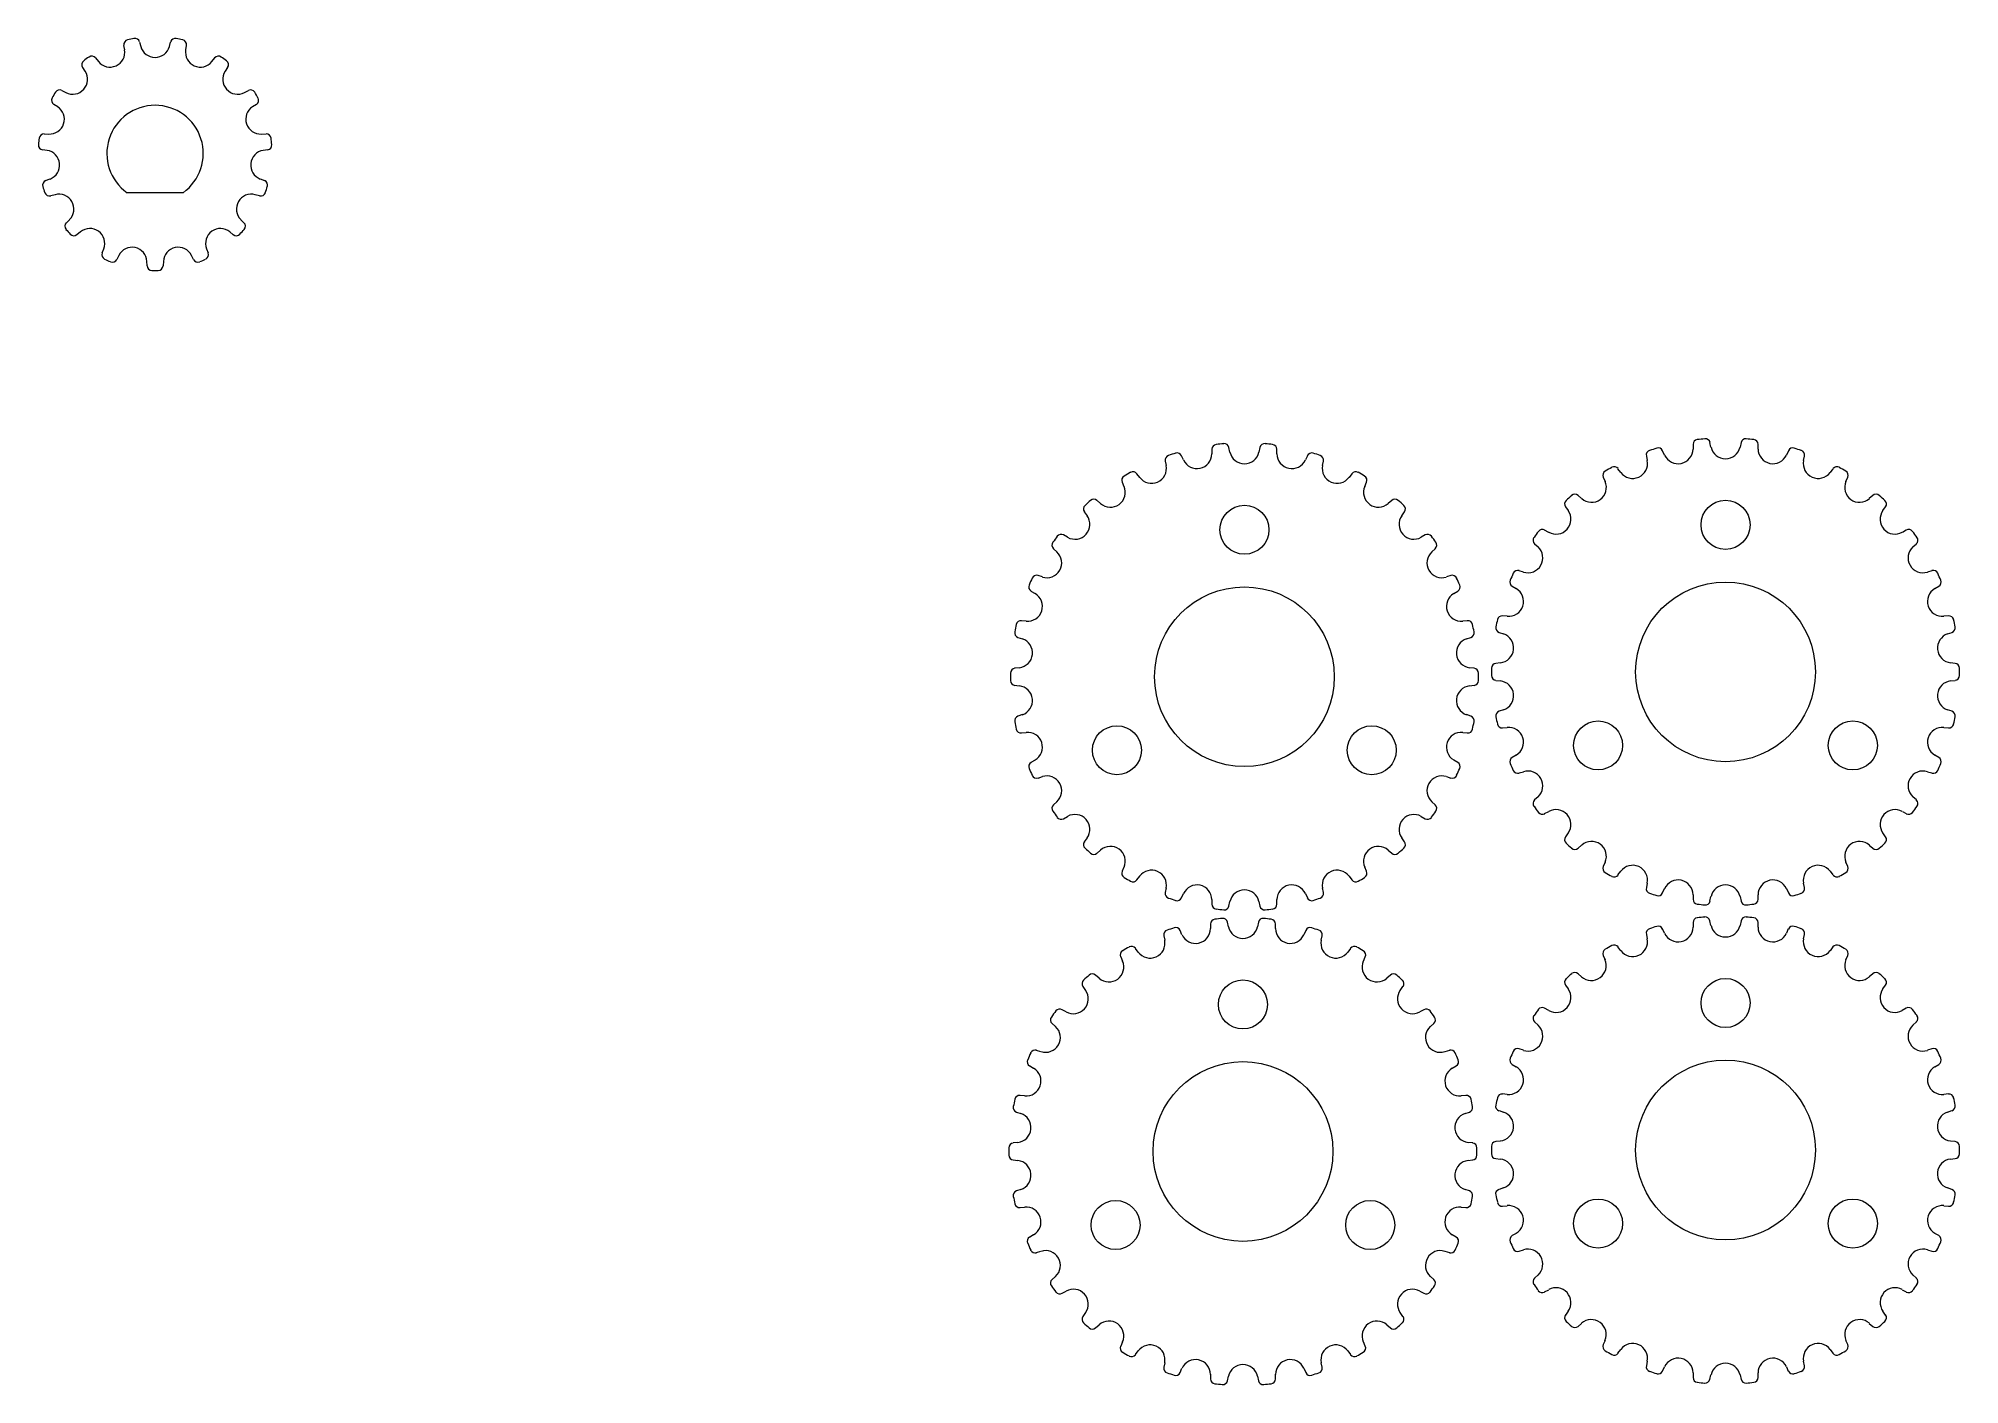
# Model space of a CAD drawing. Header units: millimetres. Extents: x -74 to 44, y -14 to 68.
import ezdxf

# ---------------------------------------------------------------- set-up
doc = ezdxf.new("R2010")
doc.units = ezdxf.units.MM

msp = doc.modelspace()

# ---------------------------------------------------------------- linework, layer by layer
at = {"color": 7, "linetype": 'Continuous', "lineweight": 15}
for p, q in [((-68.43, 67.44), (-68.48, 67.71)), ((-67.52, 67.91), (-67.45, 67.65)), ((-65.69, 67.65), (-65.62, 67.91)), ((-64.66, 67.71), (-64.7, 67.44)), ((-70.85, 66.13), (-71, 66.36)), ((-70.21, 66.94), (-70.04, 66.72)), ((-63.09, 66.72), (-62.92, 66.94)), ((-62.13, 66.36), (-62.28, 66.13)), ((-72.27, 64.95), (-72.03, 64.82)), ((-61.1, 64.82), (-60.86, 64.95)), ((-72.53, 63.95), (-72.76, 64.1)), ((-60.37, 64.1), (-60.6, 63.95)), ((-73.18, 61.28), (-73.45, 61.32)), ((-73.35, 62.29), (-73.08, 62.28)), ((-60.06, 62.28), (-59.78, 62.29)), ((-59.68, 61.32), (-59.95, 61.28)), ((-73.26, 59.43), (-73, 59.53)), ((-60.13, 59.53), (-59.88, 59.43)), ((-72.69, 58.57), (-72.95, 58.5)), ((-64.85, 58.69), (-68.28, 58.69)), ((-60.18, 58.5), (-60.45, 58.57)), ((-72, 56.85), (-71.81, 57.04)), ((-61.33, 57.04), (-61.13, 56.85)), ((-71.13, 56.3), (-71.35, 56.12)), ((-69.81, 55.01), (-69.71, 55.26)), ((-63.42, 55.26), (-63.32, 55.01)), ((-61.79, 56.12), (-62, 56.3)), ((-68.79, 54.85), (-68.92, 54.61)), ((-67.06, 54.21), (-67.07, 54.49)), ((-66.06, 54.49), (-66.08, 54.21)), ((-64.22, 54.61), (-64.34, 54.85)), ((-3.64, 42.33), (-3.76, 42.59)), ((-1.9, 42.98), (-1.9, 42.7)), ((-0.8, 42.81), (-0.86, 43.09)), ((1.04, 43.09), (0.98, 42.81)), ((2.08, 42.7), (2.08, 42.98)), ((3.94, 42.59), (3.82, 42.33)), ((24.69, 42.57), (24.74, 42.29)), ((25.8, 42.63), (25.68, 42.89)), ((27.54, 43.28), (27.54, 43)), ((28.64, 43.12), (28.58, 43.39)), ((30.48, 43.39), (30.42, 43.12)), ((31.52, 43), (31.52, 43.28)), ((33.38, 42.89), (33.26, 42.63)), ((34.31, 42.29), (34.37, 42.57)), ((-6.32, 41.26), (-6.49, 41.49)), ((-4.75, 42.26), (-4.7, 41.99)), ((4.87, 41.99), (4.93, 42.26)), ((6.66, 41.49), (6.5, 41.26)), ((22.05, 41.27), (22.16, 41.01)), ((23.12, 41.57), (22.95, 41.79)), ((36.1, 41.79), (35.94, 41.57)), ((36.9, 41.01), (37.01, 41.27)), ((-7.39, 40.97), (-7.28, 40.71)), ((7.46, 40.71), (7.57, 40.97)), ((20.72, 39.97), (20.51, 40.16)), ((38.55, 40.16), (38.33, 39.97)), ((-9.71, 39.15), (-9.54, 38.92)), ((-8.72, 39.67), (-8.93, 39.85)), ((9.11, 39.85), (8.89, 39.67)), ((9.72, 38.92), (9.88, 39.15)), ((19.73, 39.46), (19.9, 39.23)), ((39.16, 39.23), (39.32, 39.46)), ((-10.73, 37.6), (-10.98, 37.74)), ((11.15, 37.74), (10.91, 37.6)), ((18.71, 37.9), (18.46, 38.04)), ((40.59, 38.04), (40.35, 37.9)), ((-11.59, 36.9), (-11.38, 36.71)), ((11.56, 36.71), (11.77, 36.9)), ((17.85, 37.2), (18.06, 37.01)), ((41, 37.01), (41.21, 37.2)), ((17.17, 35.47), (16.9, 35.55)), ((42.16, 35.55), (41.89, 35.47)), ((-12.97, 34.3), (-12.72, 34.15)), ((-12.27, 35.17), (-12.54, 35.25)), ((12.72, 35.25), (12.45, 35.17)), ((12.9, 34.15), (13.14, 34.3)), ((16.48, 34.6), (16.72, 34.46)), ((42.34, 34.46), (42.58, 34.6)), ((-13.27, 32.46), (-13.55, 32.49)), ((13.73, 32.49), (13.45, 32.46)), ((15.67, 31.77), (15.94, 31.68)), ((16.17, 32.77), (15.89, 32.79)), ((43.17, 32.79), (42.89, 32.77)), ((43.12, 31.68), (43.39, 31.77)), ((-13.77, 31.47), (-13.5, 31.38)), ((13.68, 31.38), (13.95, 31.47)), ((-13.69, 29.61), (-13.97, 29.58)), ((14.14, 29.58), (13.86, 29.61)), ((15.75, 29.91), (15.47, 29.88)), ((43.58, 29.88), (43.3, 29.91)), ((-13.97, 28.54), (-13.69, 28.5)), ((13.86, 28.5), (14.14, 28.54)), ((15.47, 28.84), (15.75, 28.81)), ((43.3, 28.81), (43.58, 28.84)), ((-13.5, 26.74), (-13.77, 26.65)), ((13.95, 26.65), (13.68, 26.74)), ((15.94, 27.04), (15.67, 26.95)), ((15.89, 25.93), (16.17, 25.95)), ((42.89, 25.95), (43.17, 25.93)), ((43.39, 26.95), (43.12, 27.04)), ((-13.55, 25.62), (-13.27, 25.65)), ((13.45, 25.65), (13.73, 25.62)), ((-12.72, 23.96), (-12.97, 23.82)), ((13.14, 23.82), (12.9, 23.96)), ((16.72, 24.26), (16.48, 24.12)), ((42.58, 24.12), (42.34, 24.26)), ((-12.54, 22.86), (-12.27, 22.95)), ((12.45, 22.95), (12.72, 22.86)), ((16.9, 23.17), (17.17, 23.25)), ((41.89, 23.25), (42.16, 23.17)), ((-11.38, 21.41), (-11.59, 21.22)), ((11.77, 21.22), (11.56, 21.41)), ((18.06, 21.71), (17.85, 21.52)), ((41.21, 21.52), (41, 21.71)), ((-10.98, 20.37), (-10.73, 20.51)), ((10.91, 20.51), (11.15, 20.37)), ((18.46, 20.68), (18.71, 20.82)), ((40.35, 20.82), (40.59, 20.68)), ((-9.54, 19.19), (-9.71, 18.96)), ((9.88, 18.96), (9.72, 19.19)), ((19.9, 19.5), (19.73, 19.26)), ((39.32, 19.26), (39.16, 19.5)), ((-8.93, 18.26), (-8.72, 18.45)), ((8.89, 18.45), (9.11, 18.26)), ((20.51, 18.56), (20.72, 18.75)), ((22.16, 17.71), (22.05, 17.45)), ((37.01, 17.45), (36.9, 17.71)), ((38.33, 18.75), (38.55, 18.56)), ((-7.28, 17.41), (-7.39, 17.15)), ((-6.49, 16.62), (-6.32, 16.85)), ((6.5, 16.85), (6.66, 16.62)), ((7.57, 17.15), (7.46, 17.41)), ((22.95, 16.93), (23.12, 17.15)), ((35.94, 17.15), (36.1, 16.93)), ((-4.7, 16.13), (-4.75, 15.85)), ((-3.76, 15.53), (-3.64, 15.79)), ((-1.9, 15.42), (-1.9, 15.13)), ((-0.86, 15.02), (-0.8, 15.3)), ((0.98, 15.3), (1.04, 15.02)), ((2.08, 15.13), (2.08, 15.42)), ((3.82, 15.79), (3.94, 15.53)), ((4.93, 15.85), (4.87, 16.13)), ((24.74, 16.43), (24.69, 16.15)), ((25.68, 15.83), (25.8, 16.09)), ((27.54, 15.72), (27.54, 15.44)), ((28.58, 15.33), (28.64, 15.6)), ((30.42, 15.6), (30.48, 15.33)), ((31.52, 15.44), (31.52, 15.72)), ((33.26, 16.09), (33.38, 15.83)), ((34.37, 16.15), (34.31, 16.43)), ((28.64, 13.84), (28.58, 14.12)), ((30.48, 14.12), (30.42, 13.84)), ((-4.84, 13.21), (-4.78, 12.93)), ((-3.73, 13.27), (-3.85, 13.53)), ((-1.99, 13.92), (-1.99, 13.64)), ((-0.89, 13.76), (-0.95, 14.03)), ((0.95, 14.03), (0.89, 13.76)), ((1.99, 13.64), (1.99, 13.92)), ((3.85, 13.53), (3.73, 13.27)), ((4.78, 12.93), (4.84, 13.21)), ((24.69, 13.29), (24.74, 13.02)), ((25.8, 13.36), (25.68, 13.62)), ((27.54, 14.01), (27.54, 13.73)), ((31.52, 13.73), (31.52, 14.01)), ((33.37, 13.62), (33.26, 13.36)), ((34.31, 13.02), (34.37, 13.29)), ((-7.48, 11.91), (-7.37, 11.65)), ((-6.41, 12.21), (-6.58, 12.43)), ((6.58, 12.43), (6.41, 12.21)), ((7.37, 11.65), (7.48, 11.91)), ((22.05, 12), (22.16, 11.74)), ((23.12, 12.29), (22.95, 12.52)), ((36.1, 12.52), (35.93, 12.29)), ((36.89, 11.74), (37.01, 12)), ((-8.8, 10.61), (-9.02, 10.8)), ((9.02, 10.8), (8.8, 10.61)), ((20.72, 10.69), (20.51, 10.88)), ((38.54, 10.88), (38.33, 10.69)), ((-9.79, 10.1), (-9.63, 9.86)), ((9.63, 9.86), (9.79, 10.1)), ((19.73, 10.18), (19.9, 9.95)), ((39.16, 9.95), (39.32, 10.18)), ((-10.82, 8.54), (-11.06, 8.68)), ((11.06, 8.68), (10.82, 8.54)), ((18.71, 8.63), (18.46, 8.77)), ((40.59, 8.77), (40.34, 8.63)), ((-11.68, 7.84), (-11.47, 7.65)), ((11.47, 7.65), (11.68, 7.84)), ((17.85, 7.93), (18.06, 7.73)), ((41, 7.73), (41.21, 7.93)), ((-12.36, 6.11), (-12.63, 6.19)), ((12.63, 6.19), (12.36, 6.11)), ((17.17, 6.2), (16.9, 6.28)), ((42.16, 6.28), (41.88, 6.2)), ((-13.05, 5.24), (-12.81, 5.1)), ((12.81, 5.1), (13.05, 5.24)), ((16.47, 5.33), (16.72, 5.18)), ((42.34, 5.18), (42.58, 5.33)), ((-13.86, 2.41), (-13.59, 2.32)), ((-13.36, 3.41), (-13.64, 3.43)), ((13.64, 3.43), (13.36, 3.41)), ((13.59, 2.32), (13.86, 2.41)), ((15.67, 2.5), (15.94, 2.41)), ((16.17, 3.49), (15.89, 3.52)), ((43.17, 3.52), (42.88, 3.49)), ((43.11, 2.41), (43.38, 2.5)), ((-13.77, 0.55), (-14.06, 0.52)), ((14.06, 0.52), (13.77, 0.55)), ((15.75, 0.64), (15.47, 0.61)), ((43.58, 0.61), (43.3, 0.64)), ((-14.06, -0.52), (-13.77, -0.55)), ((13.77, -0.55), (14.06, -0.52)), ((15.47, -0.43), (15.75, -0.47)), ((43.3, -0.47), (43.58, -0.43)), ((-13.59, -2.32), (-13.86, -2.41)), ((13.86, -2.41), (13.59, -2.32)), ((15.94, -2.23), (15.67, -2.32)), ((43.38, -2.32), (43.11, -2.23)), ((-13.64, -3.43), (-13.36, -3.41)), ((13.36, -3.41), (13.64, -3.43)), ((15.89, -3.35), (16.17, -3.32)), ((42.88, -3.32), (43.17, -3.35)), ((-12.81, -5.1), (-13.05, -5.24)), ((13.05, -5.24), (12.81, -5.1)), ((16.72, -5.01), (16.47, -5.15)), ((42.58, -5.15), (42.34, -5.01)), ((-12.63, -6.19), (-12.36, -6.11)), ((12.36, -6.11), (12.63, -6.19)), ((16.9, -6.11), (17.17, -6.02)), ((41.88, -6.02), (42.16, -6.11)), ((-11.47, -7.65), (-11.68, -7.84)), ((11.68, -7.84), (11.47, -7.65)), ((18.06, -7.56), (17.85, -7.75)), ((41.21, -7.75), (41, -7.56)), ((-11.06, -8.68), (-10.82, -8.54)), ((10.82, -8.54), (11.06, -8.68)), ((18.46, -8.6), (18.71, -8.46)), ((40.34, -8.46), (40.59, -8.6)), ((-9.63, -9.86), (-9.79, -10.1)), ((9.79, -10.1), (9.63, -9.86)), ((19.9, -9.78), (19.73, -10.01)), ((20.51, -10.71), (20.72, -10.52)), ((38.33, -10.52), (38.54, -10.71)), ((39.32, -10.01), (39.16, -9.78)), ((-9.02, -10.8), (-8.8, -10.61)), ((-7.37, -11.65), (-7.48, -11.91)), ((7.48, -11.91), (7.37, -11.65)), ((8.8, -10.61), (9.02, -10.8)), ((22.16, -11.56), (22.05, -11.82)), ((37.01, -11.82), (36.89, -11.56)), ((-6.58, -12.43), (-6.41, -12.21)), ((-4.78, -12.93), (-4.84, -13.21)), ((4.84, -13.21), (4.78, -12.93)), ((6.41, -12.21), (6.58, -12.43)), ((22.95, -12.35), (23.12, -12.12)), ((24.74, -12.84), (24.69, -13.12)), ((34.37, -13.12), (34.31, -12.84)), ((35.93, -12.12), (36.1, -12.35)), ((-3.85, -13.53), (-3.73, -13.27)), ((-1.99, -13.64), (-1.99, -13.92)), ((-0.95, -14.03), (-0.89, -13.76)), ((0.89, -13.76), (0.95, -14.03)), ((1.99, -13.92), (1.99, -13.64)), ((3.73, -13.27), (3.85, -13.53)), ((25.68, -13.44), (25.8, -13.18)), ((27.54, -13.55), (27.54, -13.84)), ((28.58, -13.95), (28.64, -13.67)), ((30.42, -13.67), (30.48, -13.95)), ((31.52, -13.84), (31.52, -13.55)), ((33.26, -13.18), (33.37, -13.44))]:
    msp.add_line(p, q, dxfattribs=at)
for centre, radius in [((0.09, 38.06), 1.5), ((29.53, 38.36), 1.5), ((0.09, 29.06), 5.5), ((29.53, 29.36), 5.5), ((-7.71, 24.56), 1.5), ((7.88, 24.56), 1.5), ((21.73, 24.86), 1.5), ((37.32, 24.86), 1.5), ((29.53, 9.09), 1.5), ((0, 9), 1.5), ((0, 0), 5.5), ((29.53, 0.09), 5.5), ((-7.79, -4.5), 1.5), ((7.79, -4.5), 1.5), ((21.73, -4.41), 1.5), ((37.32, -4.41), 1.5)]:
    msp.add_circle(centre, radius, dxfattribs=at)
for centre, radius, start, end in [((-70.44, 66.75), 0.3, 38.7812, 124.4115), ((-69.33, 67.29), 0.91, 218.7812, 9.2188), ((-68.18, 67.76), 0.3, 103.5885, 189.2188), ((-66.57, 61.09), 7.16, 100.4115, 103.5885), ((-67.81, 67.84), 0.3, 14.7812, 100.4115), ((-66.57, 67.88), 0.91, 194.7812, 345.2188), ((-65.33, 67.84), 0.3, 79.5885, 165.2188), ((-66.57, 61.09), 7.16, 76.4115, 79.5885), ((-64.95, 67.76), 0.3, 350.7812, 76.4115), ((-63.8, 67.29), 0.91, 170.7812, 321.2188), ((-62.69, 66.75), 0.3, 55.5885, 141.2188), ((-71.61, 65.63), 0.91, 242.7812, 33.2188), ((-70.75, 66.52), 0.3, 127.5885, 213.2188), ((-66.57, 61.09), 7.16, 124.4115, 127.5885), ((-66.57, 61.09), 7.16, 52.4115, 55.5885), ((-61.52, 65.63), 0.91, 146.7812, 297.2188), ((-62.38, 66.52), 0.3, 326.7812, 52.4115), ((-66.57, 61.09), 7.16, 148.4115, 151.5885), ((-72.41, 64.68), 0.3, 62.7812, 148.4115), ((-60.72, 64.68), 0.3, 31.5885, 117.2188), ((-66.57, 61.09), 7.16, 28.4115, 31.5885), ((-73.03, 63.19), 0.91, 266.7812, 57.2188), ((-72.6, 64.35), 0.3, 151.5885, 237.2188), ((-66.57, 61.09), 2.95, 305.5548, 234.4452), ((-60.11, 63.19), 0.91, 122.7812, 273.2188), ((-60.53, 64.35), 0.3, 302.7812, 28.4115), ((-66.57, 61.09), 7.16, 172.4115, 175.5885), ((-73.41, 61.61), 0.3, 175.5885, 261.2188), ((-73.37, 61.99), 0.3, 86.7812, 172.4115), ((-73.32, 60.38), 0.91, 290.7812, 81.2188), ((-59.81, 60.38), 0.91, 98.7812, 249.2188), ((-59.76, 61.99), 0.3, 7.5885, 93.2188), ((-59.73, 61.61), 0.3, 278.7812, 4.4115), ((-66.57, 61.09), 7.16, 4.4115, 7.5885), ((-73.15, 59.15), 0.3, 110.7812, 196.4115), ((-66.57, 61.09), 7.16, 196.4115, 199.5885), ((-59.98, 59.15), 0.3, 343.5885, 69.2188), ((-66.57, 61.09), 7.16, 340.4115, 343.5885), ((-73.03, 58.79), 0.3, 199.5885, 285.2188), ((-72.45, 57.69), 0.91, 314.7812, 105.2188), ((-60.68, 57.69), 0.91, 74.7812, 225.2188), ((-60.1, 58.79), 0.3, 254.7812, 340.4115), ((-71.79, 56.64), 0.3, 134.7812, 220.4115), ((-66.57, 61.09), 7.16, 220.4115, 223.5885), ((-70.56, 55.59), 0.91, 338.7812, 129.2188), ((-62.57, 55.59), 0.91, 50.7812, 201.2188), ((-66.57, 61.09), 7.16, 316.4115, 319.5885), ((-61.34, 56.64), 0.3, 319.5885, 45.2188), ((-71.54, 56.36), 0.3, 223.5885, 309.2188), ((-67.98, 54.44), 0.91, 2.7812, 153.2188), ((-65.15, 54.44), 0.91, 26.7812, 177.2188), ((-61.6, 56.36), 0.3, 230.7812, 316.4115), ((-69.53, 54.9), 0.3, 158.7812, 244.4115), ((-66.57, 61.09), 7.16, 244.4115, 247.5885), ((-69.18, 54.74), 0.3, 247.5885, 333.2188), ((-66.76, 54.23), 0.3, 182.7812, 268.4115), ((-66.38, 54.23), 0.3, 271.5885, 357.2188), ((-63.95, 54.74), 0.3, 206.7812, 292.4115), ((-66.57, 61.09), 7.16, 292.4115, 295.5885), ((-63.6, 54.9), 0.3, 295.5885, 21.2188), ((-66.57, 61.09), 7.16, 268.4115, 271.5885), ((27.84, 43.28), 0.3, 96.9156, 179.4637), ((29.53, 29.36), 14.32, 95.0844, 96.9156), ((28.29, 43.33), 0.3, 12.5363, 95.0844), ((30.77, 43.33), 0.3, 84.9156, 167.4637), ((29.53, 29.36), 14.32, 83.0844, 84.9156), ((31.22, 43.28), 0.3, 0.5363, 83.0844), ((-4.46, 42.32), 0.3, 108.9156, 191.4637), ((0.09, 29.06), 14.32, 107.0844, 108.9156), ((-4.03, 42.46), 0.3, 24.5363, 107.0844), ((-2.81, 42.71), 0.91, 204.5363, 359.4637), ((-1.6, 42.98), 0.3, 96.9156, 179.4637), ((0.09, 29.06), 14.32, 95.0844, 96.9156), ((-1.15, 43.03), 0.3, 12.5363, 95.0844), ((0.09, 43.01), 0.91, 192.5363, 347.4637), ((1.33, 43.03), 0.3, 84.9156, 167.4637), ((0.09, 29.06), 14.32, 83.0844, 84.9156), ((1.78, 42.98), 0.3, 0.5363, 83.0844), ((2.99, 42.71), 0.91, 180.5363, 335.4637), ((4.21, 42.46), 0.3, 72.9156, 155.4637), ((0.09, 29.06), 14.32, 71.0844, 72.9156), ((4.63, 42.32), 0.3, 348.5363, 71.0844), ((24.98, 42.63), 0.3, 108.9156, 191.4637), ((29.53, 29.36), 14.32, 107.0844, 108.9156), ((25.41, 42.77), 0.3, 24.5363, 107.0844), ((26.63, 43.01), 0.91, 204.5363, 359.4637), ((29.53, 43.31), 0.91, 192.5363, 347.4637), ((32.43, 43.01), 0.91, 180.5363, 335.4637), ((33.65, 42.77), 0.3, 72.9156, 155.4637), ((29.53, 29.36), 14.32, 71.0844, 72.9156), ((34.07, 42.63), 0.3, 348.5363, 71.0844), ((-7.12, 41.09), 0.3, 120.9156, 203.4637), ((0.09, 29.06), 14.32, 119.0844, 120.9156), ((-6.73, 41.31), 0.3, 36.5363, 119.0844), ((-5.59, 41.81), 0.91, 216.5363, 11.4637), ((5.76, 41.81), 0.91, 168.5363, 323.4637), ((6.91, 41.31), 0.3, 60.9156, 143.4637), ((0.09, 29.06), 14.32, 59.0844, 60.9156), ((7.29, 41.09), 0.3, 336.5363, 59.0844), ((22.32, 41.39), 0.3, 120.9156, 203.4637), ((29.53, 29.36), 14.32, 119.0844, 120.9156), ((22.71, 41.62), 0.3, 36.5363, 119.0844), ((23.85, 42.11), 0.91, 216.5363, 11.4637), ((35.2, 42.11), 0.91, 168.5363, 323.4637), ((36.35, 41.62), 0.3, 60.9156, 143.4637), ((29.53, 29.36), 14.32, 59.0844, 60.9156), ((36.73, 41.39), 0.3, 336.5363, 59.0844), ((-8.11, 40.35), 0.91, 228.5363, 23.4637), ((8.29, 40.35), 0.91, 156.5363, 311.4637), ((29.53, 29.36), 14.32, 131.0844, 132.9156), ((20.31, 39.93), 0.3, 48.5363, 131.0844), ((21.33, 40.65), 0.91, 228.5363, 23.4637), ((37.73, 40.65), 0.91, 156.5363, 311.4637), ((38.74, 39.93), 0.3, 48.9156, 131.4637), ((29.53, 29.36), 14.32, 47.0844, 48.9156), ((-10.28, 38.39), 0.91, 240.5363, 35.4637), ((-9.46, 39.33), 0.3, 132.9156, 215.4637), ((0.09, 29.06), 14.32, 131.0844, 132.9156), ((-9.13, 39.63), 0.3, 48.5363, 131.0844), ((9.3, 39.63), 0.3, 48.9156, 131.4637), ((0.09, 29.06), 14.32, 47.0844, 48.9156), ((10.46, 38.39), 0.91, 144.5363, 299.4637), ((9.64, 39.33), 0.3, 324.5363, 47.0844), ((19.16, 38.7), 0.91, 240.5363, 35.4637), ((19.98, 39.63), 0.3, 132.9156, 215.4637), ((39.9, 38.7), 0.91, 144.5363, 299.4637), ((39.08, 39.63), 0.3, 324.5363, 47.0844), ((0.09, 29.06), 14.32, 143.0844, 144.9156), ((-11.12, 37.48), 0.3, 60.5363, 143.0844), ((11.3, 37.48), 0.3, 36.9156, 119.4637), ((0.09, 29.06), 14.32, 35.0844, 36.9156), ((29.53, 29.36), 14.32, 143.0844, 144.9156), ((18.32, 37.78), 0.3, 60.5363, 143.0844), ((40.74, 37.78), 0.3, 36.9156, 119.4637), ((29.53, 29.36), 14.32, 35.0844, 36.9156), ((-12, 36.03), 0.91, 252.5363, 47.4637), ((-11.39, 37.12), 0.3, 144.9156, 227.4637), ((12.17, 36.03), 0.91, 132.5363, 287.4637), ((11.56, 37.12), 0.3, 312.5363, 35.0844), ((17.44, 36.34), 0.91, 252.5363, 47.4637), ((18.05, 37.42), 0.3, 144.9156, 227.4637), ((41.61, 36.34), 0.91, 132.5363, 287.4637), ((41, 37.42), 0.3, 312.5363, 35.0844), ((29.53, 29.36), 14.32, 155.0844, 156.9156), ((16.81, 35.27), 0.3, 72.5363, 155.0844), ((42.25, 35.27), 0.3, 24.9156, 107.4637), ((29.53, 29.36), 14.32, 23.0844, 24.9156), ((-13.18, 33.37), 0.91, 264.5363, 59.4637), ((-12.81, 34.56), 0.3, 156.9156, 239.4637), ((0.09, 29.06), 14.32, 155.0844, 156.9156), ((-12.63, 34.97), 0.3, 72.5363, 155.0844), ((13.36, 33.37), 0.91, 120.5363, 275.4637), ((12.81, 34.97), 0.3, 24.9156, 107.4637), ((0.09, 29.06), 14.32, 23.0844, 24.9156), ((12.99, 34.56), 0.3, 300.5363, 23.0844), ((16.26, 33.67), 0.91, 264.5363, 59.4637), ((16.63, 34.86), 0.3, 156.9156, 239.4637), ((42.8, 33.67), 0.91, 120.5363, 275.4637), ((42.43, 34.86), 0.3, 300.5363, 23.0844), ((0.09, 29.06), 14.32, 167.0844, 168.9156), ((-13.67, 31.75), 0.3, 168.9156, 251.4637), ((-13.58, 32.19), 0.3, 84.5363, 167.0844), ((13.76, 32.19), 0.3, 12.9156, 95.4637), ((13.85, 31.75), 0.3, 288.5363, 11.0844), ((0.09, 29.06), 14.32, 11.0844, 12.9156), ((29.53, 29.36), 14.32, 167.0844, 168.9156), ((15.77, 32.06), 0.3, 168.9156, 251.4637), ((15.86, 32.49), 0.3, 84.5363, 167.0844), ((43.2, 32.49), 0.3, 12.9156, 95.4637), ((43.29, 32.06), 0.3, 288.5363, 11.0844), ((29.53, 29.36), 14.32, 11.0844, 12.9156), ((-13.79, 30.52), 0.91, 276.5363, 71.4637), ((13.97, 30.52), 0.91, 108.5363, 263.4637), ((15.65, 30.82), 0.91, 276.5363, 71.4637), ((43.41, 30.82), 0.91, 108.5363, 263.4637), ((-13.93, 29.28), 0.3, 96.5363, 179.0844), ((14.11, 29.28), 0.3, 0.9156, 83.4637), ((29.53, 29.36), 14.32, 179.0844, 180.9156), ((15.51, 29.58), 0.3, 96.5363, 179.0844), ((43.55, 29.58), 0.3, 0.9156, 83.4637), ((29.53, 29.36), 14.32, 359.0844, 0.9156), ((0.09, 29.06), 14.32, 179.0844, 180.9156), ((-13.93, 28.83), 0.3, 180.9156, 263.4637), ((-13.79, 27.6), 0.91, 288.5363, 83.4637), ((13.97, 27.6), 0.91, 96.5363, 251.4637), ((14.11, 28.83), 0.3, 276.5363, 359.0844), ((0.09, 29.06), 14.32, 359.0844, 0.9156), ((15.51, 29.14), 0.3, 180.9156, 263.4637), ((15.65, 27.9), 0.91, 288.5363, 83.4637), ((43.41, 27.9), 0.91, 96.5363, 251.4637), ((43.55, 29.14), 0.3, 276.5363, 359.0844), ((-13.67, 26.36), 0.3, 108.5363, 191.0844), ((0.09, 29.06), 14.32, 191.0844, 192.9156), ((13.85, 26.36), 0.3, 348.9156, 71.4637), ((0.09, 29.06), 14.32, 347.0844, 348.9156), ((15.77, 26.66), 0.3, 108.5363, 191.0844), ((29.53, 29.36), 14.32, 191.0844, 192.9156), ((15.86, 26.23), 0.3, 192.9156, 275.4637), ((16.26, 25.05), 0.91, 300.5363, 95.4637), ((42.8, 25.05), 0.91, 84.5363, 239.4637), ((43.2, 26.23), 0.3, 264.5363, 347.0844), ((43.29, 26.66), 0.3, 348.9156, 71.4637), ((29.53, 29.36), 14.32, 347.0844, 348.9156), ((-13.58, 25.92), 0.3, 192.9156, 275.4637), ((-13.18, 24.75), 0.91, 300.5363, 95.4637), ((13.36, 24.75), 0.91, 84.5363, 239.4637), ((13.76, 25.92), 0.3, 264.5363, 347.0844), ((-12.81, 23.56), 0.3, 120.5363, 203.0844), ((12.99, 23.56), 0.3, 336.9156, 59.4637), ((16.63, 23.86), 0.3, 120.5363, 203.0844), ((29.53, 29.36), 14.32, 203.0844, 204.9156), ((29.53, 29.36), 14.32, 335.0844, 336.9156), ((42.43, 23.86), 0.3, 336.9156, 59.4637), ((0.09, 29.06), 14.32, 203.0844, 204.9156), ((-12.63, 23.15), 0.3, 204.9156, 287.4637), ((-12, 22.08), 0.91, 312.5363, 107.4637), ((12.17, 22.08), 0.91, 72.5363, 227.4637), ((12.81, 23.15), 0.3, 252.5363, 335.0844), ((0.09, 29.06), 14.32, 335.0844, 336.9156), ((16.81, 23.45), 0.3, 204.9156, 287.4637), ((17.44, 22.38), 0.91, 312.5363, 107.4637), ((41.61, 22.38), 0.91, 72.5363, 227.4637), ((42.25, 23.45), 0.3, 252.5363, 335.0844), ((-11.39, 21), 0.3, 132.5363, 215.0844), ((11.56, 21), 0.3, 324.9156, 47.4637), ((18.05, 21.3), 0.3, 132.5363, 215.0844), ((41, 21.3), 0.3, 324.9156, 47.4637), ((0.09, 29.06), 14.32, 215.0844, 216.9156), ((-11.12, 20.63), 0.3, 216.9156, 299.4637), ((-10.28, 19.72), 0.91, 324.5363, 119.4637), ((10.46, 19.72), 0.91, 60.5363, 215.4637), ((11.3, 20.63), 0.3, 240.5363, 323.0844), ((0.09, 29.06), 14.32, 323.0844, 324.9156), ((29.53, 29.36), 14.32, 215.0844, 216.9156), ((18.32, 20.94), 0.3, 216.9156, 299.4637), ((19.16, 20.02), 0.91, 324.5363, 119.4637), ((39.9, 20.02), 0.91, 60.5363, 215.4637), ((40.74, 20.94), 0.3, 240.5363, 323.0844), ((29.53, 29.36), 14.32, 323.0844, 324.9156), ((-9.46, 18.79), 0.3, 144.5363, 227.0844), ((9.64, 18.79), 0.3, 312.9156, 35.4637), ((19.98, 19.09), 0.3, 144.5363, 227.0844), ((29.53, 29.36), 14.32, 227.0844, 228.9156), ((21.33, 18.07), 0.91, 336.5363, 131.4637), ((37.73, 18.07), 0.91, 48.5363, 203.4637), ((29.53, 29.36), 14.32, 311.0844, 312.9156), ((39.08, 19.09), 0.3, 312.9156, 35.4637), ((0.09, 29.06), 14.32, 227.0844, 228.9156), ((-9.13, 18.49), 0.3, 228.9156, 311.4637), ((-8.11, 17.77), 0.91, 336.5363, 131.4637), ((8.29, 17.77), 0.91, 48.5363, 203.4637), ((9.3, 18.49), 0.3, 228.5363, 311.0844), ((0.09, 29.06), 14.32, 311.0844, 312.9156), ((20.31, 18.79), 0.3, 228.9156, 311.4637), ((38.74, 18.79), 0.3, 228.5363, 311.0844), ((-7.12, 17.03), 0.3, 156.5363, 239.0844), ((0.09, 29.06), 14.32, 239.0844, 240.9156), ((-6.73, 16.8), 0.3, 240.9156, 323.4637), ((-5.59, 16.31), 0.91, 348.5363, 143.4637), ((5.76, 16.31), 0.91, 36.5363, 191.4637), ((6.91, 16.8), 0.3, 216.5363, 299.0844), ((0.09, 29.06), 14.32, 299.0844, 300.9156), ((7.29, 17.03), 0.3, 300.9156, 23.4637), ((22.32, 17.33), 0.3, 156.5363, 239.0844), ((29.53, 29.36), 14.32, 239.0844, 240.9156), ((22.71, 17.1), 0.3, 240.9156, 323.4637), ((23.85, 16.61), 0.91, 348.5363, 143.4637), ((26.63, 15.71), 0.91, 0.5363, 155.4637), ((32.43, 15.71), 0.91, 24.5363, 179.4637), ((35.2, 16.61), 0.91, 36.5363, 191.4637), ((36.35, 17.1), 0.3, 216.5363, 299.0844), ((29.53, 29.36), 14.32, 299.0844, 300.9156), ((36.73, 17.33), 0.3, 300.9156, 23.4637), ((-4.46, 15.79), 0.3, 168.5363, 251.0844), ((0.09, 29.06), 14.32, 251.0844, 252.9156), ((-4.03, 15.65), 0.3, 252.9156, 335.4637), ((-2.81, 15.41), 0.91, 0.5363, 155.4637), ((0.09, 15.1), 0.91, 12.5363, 167.4637), ((2.99, 15.41), 0.91, 24.5363, 179.4637), ((4.21, 15.65), 0.3, 204.5363, 287.0844), ((0.09, 29.06), 14.32, 287.0844, 288.9156), ((4.63, 15.79), 0.3, 288.9156, 11.4637), ((24.98, 16.09), 0.3, 168.5363, 251.0844), ((29.53, 29.36), 14.32, 251.0844, 252.9156), ((25.41, 15.95), 0.3, 252.9156, 335.4637), ((27.84, 15.44), 0.3, 180.5363, 263.0844), ((28.29, 15.39), 0.3, 264.9156, 347.4637), ((29.53, 15.41), 0.91, 12.5363, 167.4637), ((30.77, 15.39), 0.3, 192.5363, 275.0844), ((31.22, 15.44), 0.3, 276.9156, 359.4637), ((33.65, 15.95), 0.3, 204.5363, 287.0844), ((29.53, 29.36), 14.32, 287.0844, 288.9156), ((34.07, 16.09), 0.3, 288.9156, 11.4637), ((-1.69, 13.92), 0.3, 96.9156, 179.4637), ((-1.6, 15.14), 0.3, 180.5363, 263.0844), ((0, 0), 14.32, 95.0844, 96.9156), ((0.09, 29.06), 14.32, 263.0844, 264.9156), ((-1.24, 13.97), 0.3, 12.5363, 95.0844), ((-1.15, 15.09), 0.3, 264.9156, 347.4637), ((1.24, 13.97), 0.3, 84.9156, 167.4637), ((1.33, 15.09), 0.3, 192.5363, 275.0844), ((0, 0), 14.32, 83.0844, 84.9156), ((0.09, 29.06), 14.32, 275.0844, 276.9156), ((1.69, 13.92), 0.3, 0.5363, 83.0844), ((1.78, 15.14), 0.3, 276.9156, 359.4637), ((27.84, 14.01), 0.3, 96.9156, 179.4637), ((29.53, 29.36), 14.32, 263.0844, 264.9156), ((29.53, 0.09), 14.32, 95.0844, 96.9156), ((28.28, 14.06), 0.3, 12.5363, 95.0844), ((30.77, 14.06), 0.3, 84.9156, 167.4637), ((29.53, 29.36), 14.32, 275.0844, 276.9156), ((29.53, 0.09), 14.32, 83.0844, 84.9156), ((31.22, 14.01), 0.3, 0.5363, 83.0844), ((-4.55, 13.27), 0.3, 108.9156, 191.4637), ((0, 0), 14.32, 107.0844, 108.9156), ((-4.12, 13.41), 0.3, 24.5363, 107.0844), ((-2.9, 13.65), 0.91, 204.5363, 359.4637), ((0, 13.95), 0.91, 192.5363, 347.4637), ((2.9, 13.65), 0.91, 180.5363, 335.4637), ((4.12, 13.41), 0.3, 72.9156, 155.4637), ((0, 0), 14.32, 71.0844, 72.9156), ((4.55, 13.27), 0.3, 348.5363, 71.0844), ((23.85, 12.84), 0.91, 216.5363, 11.4637), ((24.98, 13.35), 0.3, 108.9156, 191.4637), ((29.53, 0.09), 14.32, 107.0844, 108.9156), ((25.41, 13.49), 0.3, 24.5363, 107.0844), ((26.63, 13.74), 0.91, 204.5363, 359.4637), ((29.53, 14.04), 0.91, 192.5363, 347.4637), ((32.43, 13.74), 0.91, 180.5363, 335.4637), ((33.65, 13.49), 0.3, 72.9156, 155.4637), ((29.53, 0.09), 14.32, 71.0844, 72.9156), ((34.07, 13.35), 0.3, 348.5363, 71.0844), ((35.2, 12.84), 0.91, 168.5363, 323.4637), ((-7.21, 12.03), 0.3, 120.9156, 203.4637), ((0, 0), 14.32, 119.0844, 120.9156), ((-6.82, 12.26), 0.3, 36.5363, 119.0844), ((-5.68, 12.75), 0.91, 216.5363, 11.4637), ((5.68, 12.75), 0.91, 168.5363, 323.4637), ((6.82, 12.26), 0.3, 60.9156, 143.4637), ((0, 0), 14.32, 59.0844, 60.9156), ((7.21, 12.03), 0.3, 336.5363, 59.0844), ((22.32, 12.12), 0.3, 120.9156, 203.4637), ((29.53, 0.09), 14.32, 119.0844, 120.9156), ((22.71, 12.34), 0.3, 36.5363, 119.0844), ((36.34, 12.34), 0.3, 60.9156, 143.4637), ((29.53, 0.09), 14.32, 59.0844, 60.9156), ((36.73, 12.12), 0.3, 336.5363, 59.0844), ((0, 0), 14.32, 131.0844, 132.9156), ((-9.22, 10.57), 0.3, 48.5363, 131.0844), ((-8.2, 11.29), 0.91, 228.5363, 23.4637), ((8.2, 11.29), 0.91, 156.5363, 311.4637), ((9.22, 10.57), 0.3, 48.9156, 131.4637), ((0, 0), 14.32, 47.0844, 48.9156), ((29.53, 0.09), 14.32, 131.0844, 132.9156), ((20.31, 10.66), 0.3, 48.5363, 131.0844), ((21.32, 11.38), 0.91, 228.5363, 23.4637), ((37.73, 11.38), 0.91, 156.5363, 311.4637), ((38.74, 10.66), 0.3, 48.9156, 131.4637), ((29.53, 0.09), 14.32, 47.0844, 48.9156), ((-10.37, 9.34), 0.91, 240.5363, 35.4637), ((-9.55, 10.27), 0.3, 132.9156, 215.4637), ((10.37, 9.34), 0.91, 144.5363, 299.4637), ((9.55, 10.27), 0.3, 324.5363, 47.0844), ((19.16, 9.42), 0.91, 240.5363, 35.4637), ((19.98, 10.36), 0.3, 132.9156, 215.4637), ((39.9, 9.42), 0.91, 144.5363, 299.4637), ((39.08, 10.36), 0.3, 324.5363, 47.0844), ((-11.48, 8.06), 0.3, 144.9156, 227.4637), ((0, 0), 14.32, 143.0844, 144.9156), ((-11.21, 8.42), 0.3, 60.5363, 143.0844), ((11.21, 8.42), 0.3, 36.9156, 119.4637), ((0, 0), 14.32, 35.0844, 36.9156), ((11.48, 8.06), 0.3, 312.5363, 35.0844), ((18.05, 8.15), 0.3, 144.9156, 227.4637), ((29.53, 0.09), 14.32, 143.0844, 144.9156), ((18.31, 8.51), 0.3, 60.5363, 143.0844), ((40.74, 8.51), 0.3, 36.9156, 119.4637), ((29.53, 0.09), 14.32, 35.0844, 36.9156), ((41, 8.15), 0.3, 312.5363, 35.0844), ((-12.08, 6.98), 0.91, 252.5363, 47.4637), ((12.08, 6.98), 0.91, 132.5363, 287.4637), ((17.44, 7.06), 0.91, 252.5363, 47.4637), ((41.61, 7.06), 0.91, 132.5363, 287.4637), ((0, 0), 14.32, 155.0844, 156.9156), ((-12.72, 5.91), 0.3, 72.5363, 155.0844), ((12.72, 5.91), 0.3, 24.9156, 107.4637), ((0, 0), 14.32, 23.0844, 24.9156), ((29.53, 0.09), 14.32, 155.0844, 156.9156), ((16.81, 6), 0.3, 72.5363, 155.0844), ((42.25, 6), 0.3, 24.9156, 107.4637), ((29.53, 0.09), 14.32, 23.0844, 24.9156), ((-13.27, 4.31), 0.91, 264.5363, 59.4637), ((-12.9, 5.5), 0.3, 156.9156, 239.4637), ((13.27, 4.31), 0.91, 120.5363, 275.4637), ((12.9, 5.5), 0.3, 300.5363, 23.0844), ((16.26, 4.4), 0.91, 264.5363, 59.4637), ((16.63, 5.59), 0.3, 156.9156, 239.4637), ((42.8, 4.4), 0.91, 120.5363, 275.4637), ((42.43, 5.59), 0.3, 300.5363, 23.0844), ((0, 0), 14.32, 167.0844, 168.9156), ((-13.76, 2.7), 0.3, 168.9156, 251.4637), ((-13.67, 3.13), 0.3, 84.5363, 167.0844), ((13.67, 3.13), 0.3, 12.9156, 95.4637), ((13.76, 2.7), 0.3, 288.5363, 11.0844), ((0, 0), 14.32, 11.0844, 12.9156), ((15.76, 2.78), 0.3, 168.9156, 251.4637), ((29.53, 0.09), 14.32, 167.0844, 168.9156), ((15.86, 3.22), 0.3, 84.5363, 167.0844), ((15.65, 1.55), 0.91, 276.5363, 71.4637), ((43.4, 1.55), 0.91, 108.5363, 263.4637), ((43.2, 3.22), 0.3, 12.9156, 95.4637), ((43.29, 2.78), 0.3, 288.5363, 11.0844), ((29.53, 0.09), 14.32, 11.0844, 12.9156), ((-13.88, 1.46), 0.91, 276.5363, 71.4637), ((13.88, 1.46), 0.91, 108.5363, 263.4637), ((-14.02, 0.22), 0.3, 96.5363, 179.0844), ((0, 0), 14.32, 179.0844, 180.9156), ((14.02, 0.22), 0.3, 0.9156, 83.4637), ((0, 0), 14.32, 359.0844, 0.9156), ((15.5, 0.31), 0.3, 96.5363, 179.0844), ((29.53, 0.09), 14.32, 179.0844, 180.9156), ((43.55, 0.31), 0.3, 0.9156, 83.4637), ((29.53, 0.09), 14.32, 359.0844, 0.9156), ((-14.02, -0.22), 0.3, 180.9156, 263.4637), ((-13.88, -1.46), 0.91, 288.5363, 83.4637), ((13.88, -1.46), 0.91, 96.5363, 251.4637), ((14.02, -0.22), 0.3, 276.5363, 359.0844), ((15.5, -0.14), 0.3, 180.9156, 263.4637), ((15.65, -1.37), 0.91, 288.5363, 83.4637), ((43.4, -1.37), 0.91, 96.5363, 251.4637), ((43.55, -0.14), 0.3, 276.5363, 359.0844), ((15.76, -2.61), 0.3, 108.5363, 191.0844), ((43.29, -2.61), 0.3, 348.9156, 71.4637), ((-13.76, -2.7), 0.3, 108.5363, 191.0844), ((0, 0), 14.32, 191.0844, 192.9156), ((-13.67, -3.13), 0.3, 192.9156, 275.4637), ((-13.27, -4.31), 0.91, 300.5363, 95.4637), ((13.27, -4.31), 0.91, 84.5363, 239.4637), ((13.67, -3.13), 0.3, 264.5363, 347.0844), ((13.76, -2.7), 0.3, 348.9156, 71.4637), ((0, 0), 14.32, 347.0844, 348.9156), ((29.53, 0.09), 14.32, 191.0844, 192.9156), ((15.86, -3.05), 0.3, 192.9156, 275.4637), ((16.26, -4.22), 0.91, 300.5363, 95.4637), ((42.8, -4.22), 0.91, 84.5363, 239.4637), ((43.2, -3.05), 0.3, 264.5363, 347.0844), ((29.53, 0.09), 14.32, 347.0844, 348.9156), ((-12.9, -5.5), 0.3, 120.5363, 203.0844), ((0, 0), 14.32, 203.0844, 204.9156), ((0, 0), 14.32, 335.0844, 336.9156), ((12.9, -5.5), 0.3, 336.9156, 59.4637), ((16.63, -5.41), 0.3, 120.5363, 203.0844), ((29.53, 0.09), 14.32, 203.0844, 204.9156), ((29.53, 0.09), 14.32, 335.0844, 336.9156), ((42.43, -5.41), 0.3, 336.9156, 59.4637), ((-12.72, -5.91), 0.3, 204.9156, 287.4637), ((-12.08, -6.98), 0.91, 312.5363, 107.4637), ((12.08, -6.98), 0.91, 72.5363, 227.4637), ((12.72, -5.91), 0.3, 252.5363, 335.0844), ((16.81, -5.82), 0.3, 204.9156, 287.4637), ((17.44, -6.89), 0.91, 312.5363, 107.4637), ((41.61, -6.89), 0.91, 72.5363, 227.4637), ((42.25, -5.82), 0.3, 252.5363, 335.0844), ((-11.48, -8.06), 0.3, 132.5363, 215.0844), ((11.48, -8.06), 0.3, 324.9156, 47.4637), ((18.05, -7.97), 0.3, 132.5363, 215.0844), ((29.53, 0.09), 14.32, 215.0844, 216.9156), ((29.53, 0.09), 14.32, 323.0844, 324.9156), ((41, -7.97), 0.3, 324.9156, 47.4637), ((0, 0), 14.32, 215.0844, 216.9156), ((-11.21, -8.42), 0.3, 216.9156, 299.4637), ((-10.37, -9.34), 0.91, 324.5363, 119.4637), ((10.37, -9.34), 0.91, 60.5363, 215.4637), ((11.21, -8.42), 0.3, 240.5363, 323.0844), ((0, 0), 14.32, 323.0844, 324.9156), ((18.31, -8.34), 0.3, 216.9156, 299.4637), ((19.16, -9.25), 0.91, 324.5363, 119.4637), ((39.9, -9.25), 0.91, 60.5363, 215.4637), ((40.74, -8.34), 0.3, 240.5363, 323.0844), ((-9.55, -10.27), 0.3, 144.5363, 227.0844), ((0, 0), 14.32, 227.0844, 228.9156), ((-8.2, -11.29), 0.91, 336.5363, 131.4637), ((8.2, -11.29), 0.91, 48.5363, 203.4637), ((0, 0), 14.32, 311.0844, 312.9156), ((9.55, -10.27), 0.3, 312.9156, 35.4637), ((19.98, -10.18), 0.3, 144.5363, 227.0844), ((29.53, 0.09), 14.32, 227.0844, 228.9156), ((21.32, -11.2), 0.91, 336.5363, 131.4637), ((37.73, -11.2), 0.91, 48.5363, 203.4637), ((29.53, 0.09), 14.32, 311.0844, 312.9156), ((39.08, -10.18), 0.3, 312.9156, 35.4637), ((-9.22, -10.57), 0.3, 228.9156, 311.4637), ((9.22, -10.57), 0.3, 228.5363, 311.0844), ((20.31, -10.48), 0.3, 228.9156, 311.4637), ((23.85, -12.66), 0.91, 348.5363, 143.4637), ((35.2, -12.66), 0.91, 36.5363, 191.4637), ((38.74, -10.48), 0.3, 228.5363, 311.0844), ((-7.21, -12.03), 0.3, 156.5363, 239.0844), ((0, 0), 14.32, 239.0844, 240.9156), ((-6.82, -12.26), 0.3, 240.9156, 323.4637), ((-5.68, -12.75), 0.91, 348.5363, 143.4637), ((-2.9, -13.65), 0.91, 0.5363, 155.4637), ((2.9, -13.65), 0.91, 24.5363, 179.4637), ((5.68, -12.75), 0.91, 36.5363, 191.4637), ((6.82, -12.26), 0.3, 216.5363, 299.0844), ((0, 0), 14.32, 299.0844, 300.9156), ((7.21, -12.03), 0.3, 300.9156, 23.4637), ((22.32, -11.94), 0.3, 156.5363, 239.0844), ((29.53, 0.09), 14.32, 239.0844, 240.9156), ((22.71, -12.17), 0.3, 240.9156, 323.4637), ((26.63, -13.56), 0.91, 0.5363, 155.4637), ((32.43, -13.56), 0.91, 24.5363, 179.4637), ((36.34, -12.17), 0.3, 216.5363, 299.0844), ((29.53, 0.09), 14.32, 299.0844, 300.9156), ((36.73, -11.94), 0.3, 300.9156, 23.4637), ((-4.55, -13.27), 0.3, 168.5363, 251.0844), ((0, 0), 14.32, 251.0844, 252.9156), ((-4.12, -13.41), 0.3, 252.9156, 335.4637), ((-1.69, -13.92), 0.3, 180.5363, 263.0844), ((-1.24, -13.97), 0.3, 264.9156, 347.4637), ((0, -13.95), 0.91, 12.5363, 167.4637), ((1.24, -13.97), 0.3, 192.5363, 275.0844), ((1.69, -13.92), 0.3, 276.9156, 359.4637), ((4.12, -13.41), 0.3, 204.5363, 287.0844), ((0, 0), 14.32, 287.0844, 288.9156), ((4.55, -13.27), 0.3, 288.9156, 11.4637), ((24.98, -13.18), 0.3, 168.5363, 251.0844), ((29.53, 0.09), 14.32, 251.0844, 252.9156), ((25.41, -13.32), 0.3, 252.9156, 335.4637), ((27.84, -13.83), 0.3, 180.5363, 263.0844), ((28.28, -13.88), 0.3, 264.9156, 347.4637), ((29.53, -13.87), 0.91, 12.5363, 167.4637), ((30.77, -13.88), 0.3, 192.5363, 275.0844), ((31.22, -13.83), 0.3, 276.9156, 359.4637), ((33.65, -13.32), 0.3, 204.5363, 287.0844), ((29.53, 0.09), 14.32, 287.0844, 288.9156), ((34.07, -13.18), 0.3, 288.9156, 11.4637), ((0, 0), 14.32, 263.0844, 264.9156), ((0, 0), 14.32, 275.0844, 276.9156), ((29.53, 0.09), 14.32, 263.0844, 264.9156), ((29.53, 0.09), 14.32, 275.0844, 276.9156)]:
    msp.add_arc(centre, radius, start, end, dxfattribs=at)

doc.saveas('drawing.dxf')
